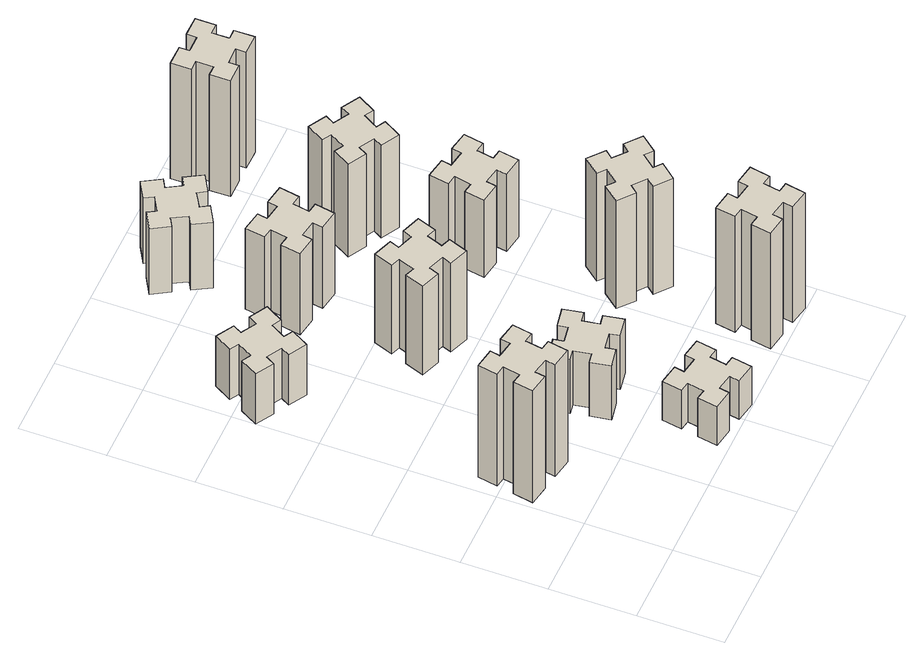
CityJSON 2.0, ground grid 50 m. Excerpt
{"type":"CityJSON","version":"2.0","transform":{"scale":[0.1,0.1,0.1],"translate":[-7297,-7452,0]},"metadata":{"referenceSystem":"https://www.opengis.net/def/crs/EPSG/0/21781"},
"CityObjects":{
"building1":{"type":"Building","attributes":{"class":"1000","function":"1000","usage":"1000","yearOfConstruction":2016,"roofType":"1000","measuredHeight":87,"storeysAboveGround":30,"storeysBelowGround":0},"geometry":[{"type":"Solid","lod":"1","boundaries":[[[[0,1,2,3,4,5,6,7,8,9,10,11,12,13,14,15,16,17,18,19]],[[17,16,20,21]],[[16,15,22,20]],[[15,14,23,22]],[[14,13,24,23]],[[13,12,25,24]],[[12,11,26,25]],[[11,10,27,26]],[[10,9,28,27]],[[9,8,29,28]],[[8,7,30,29]],[[7,6,31,30]],[[6,5,32,31]],[[5,4,33,32]],[[4,3,34,33]],[[3,2,35,34]],[[2,1,36,35]],[[1,0,37,36]],[[0,19,38,37]],[[19,18,39,38]],[[18,17,21,39]],[[24,25,26,27,28,29,30,31,32,33,34,35,36,37,38,39,21,20,22,23]]]]}]},
"building2":{"type":"Building","attributes":{"class":"1000","function":"1000","usage":"1000","yearOfConstruction":2016,"roofType":"1000","measuredHeight":39,"storeysAboveGround":30,"storeysBelowGround":0},"geometry":[{"type":"Solid","lod":"1","boundaries":[[[[40,41,42,43,44,45,46,47,48,49,50,51,52,53,54,55,56,57,58,59]],[[57,56,60,61]],[[56,55,62,60]],[[55,54,63,62]],[[54,53,64,63]],[[53,52,65,64]],[[52,51,66,65]],[[51,50,67,66]],[[50,49,68,67]],[[49,48,69,68]],[[48,47,70,69]],[[47,46,71,70]],[[46,45,72,71]],[[45,44,73,72]],[[44,43,74,73]],[[43,42,75,74]],[[42,41,76,75]],[[41,40,77,76]],[[40,59,78,77]],[[59,58,79,78]],[[58,57,61,79]],[[64,65,66,67,68,69,70,71,72,73,74,75,76,77,78,79,61,60,62,63]]]]}]},
"building3":{"type":"Building","attributes":{"class":"1000","function":"1000","usage":"1000","yearOfConstruction":2016,"roofType":"1000","measuredHeight":30,"storeysAboveGround":30,"storeysBelowGround":0},"geometry":[{"type":"Solid","lod":"1","boundaries":[[[[80,81,82,83,84,85,86,87,88,89,90,91,92,93,94,95,96,97,98,99]],[[97,96,100,101]],[[96,95,102,100]],[[95,94,103,102]],[[94,93,104,103]],[[93,92,105,104]],[[92,91,106,105]],[[91,90,107,106]],[[90,89,108,107]],[[89,88,109,108]],[[88,87,110,109]],[[87,86,111,110]],[[86,85,112,111]],[[85,84,113,112]],[[84,83,114,113]],[[83,82,115,114]],[[82,81,116,115]],[[81,80,117,116]],[[80,99,118,117]],[[99,98,119,118]],[[98,97,101,119]],[[104,105,106,107,108,109,110,111,112,113,114,115,116,117,118,119,101,100,102,103]]]]}]},
"building4":{"type":"Building","attributes":{"class":"1000","function":"1000","usage":"1000","yearOfConstruction":2016,"roofType":"1000","measuredHeight":42,"storeysAboveGround":30,"storeysBelowGround":0},"geometry":[{"type":"Solid","lod":"1","boundaries":[[[[120,121,122,123,124,125,126,127,128,129,130,131,132,133,134,135,136,137,138,139]],[[137,136,140,141]],[[136,135,142,140]],[[135,134,143,142]],[[134,133,144,143]],[[133,132,145,144]],[[132,131,146,145]],[[131,130,147,146]],[[130,129,148,147]],[[129,128,149,148]],[[128,127,150,149]],[[127,126,151,150]],[[126,125,152,151]],[[125,124,153,152]],[[124,123,154,153]],[[123,122,155,154]],[[122,121,156,155]],[[121,120,157,156]],[[120,139,158,157]],[[139,138,159,158]],[[138,137,141,159]],[[144,145,146,147,148,149,150,151,152,153,154,155,156,157,158,159,141,140,142,143]]]]}]},
"building5":{"type":"Building","attributes":{"class":"1000","function":"1000","usage":"1000","yearOfConstruction":2016,"roofType":"1000","measuredHeight":69,"storeysAboveGround":30,"storeysBelowGround":0},"geometry":[{"type":"Solid","lod":"1","boundaries":[[[[160,161,162,163,164,165,166,167,168,169,170,171,172,173,174,175,176,177,178,179]],[[177,176,180,181]],[[176,175,182,180]],[[175,174,183,182]],[[174,173,184,183]],[[173,172,185,184]],[[172,171,186,185]],[[171,170,187,186]],[[170,169,188,187]],[[169,168,189,188]],[[168,167,190,189]],[[167,166,191,190]],[[166,165,192,191]],[[165,164,193,192]],[[164,163,194,193]],[[163,162,195,194]],[[162,161,196,195]],[[161,160,197,196]],[[160,179,198,197]],[[179,178,199,198]],[[178,177,181,199]],[[184,185,186,187,188,189,190,191,192,193,194,195,196,197,198,199,181,180,182,183]]]]}]},
"building6":{"type":"Building","attributes":{"class":"1000","function":"1000","usage":"1000","yearOfConstruction":2016,"roofType":"1000","measuredHeight":63,"storeysAboveGround":30,"storeysBelowGround":0},"geometry":[{"type":"Solid","lod":"1","boundaries":[[[[200,201,202,203,204,205,206,207,208,209,210,211,212,213,214,215,216,217,218,219]],[[217,216,220,221]],[[216,215,222,220]],[[215,214,223,222]],[[214,213,224,223]],[[213,212,225,224]],[[212,211,226,225]],[[211,210,227,226]],[[210,209,228,227]],[[209,208,229,228]],[[208,207,230,229]],[[207,206,231,230]],[[206,205,232,231]],[[205,204,233,232]],[[204,203,234,233]],[[203,202,235,234]],[[202,201,236,235]],[[201,200,237,236]],[[200,219,238,237]],[[219,218,239,238]],[[218,217,221,239]],[[224,225,226,227,228,229,230,231,232,233,234,235,236,237,238,239,221,220,222,223]]]]}]},
"building7":{"type":"Building","attributes":{"class":"1000","function":"1000","usage":"1000","yearOfConstruction":2016,"roofType":"1000","measuredHeight":90,"storeysAboveGround":30,"storeysBelowGround":0},"geometry":[{"type":"Solid","lod":"1","boundaries":[[[[240,241,242,243,244,245,246,247,248,249,250,251,252,253,254,255,256,257,258,259]],[[257,256,260,261]],[[256,255,262,260]],[[255,254,263,262]],[[254,253,264,263]],[[253,252,265,264]],[[252,251,266,265]],[[251,250,267,266]],[[250,249,268,267]],[[249,248,269,268]],[[248,247,270,269]],[[247,246,271,270]],[[246,245,272,271]],[[245,244,273,272]],[[244,243,274,273]],[[243,242,275,274]],[[242,241,276,275]],[[241,240,277,276]],[[240,259,278,277]],[[259,258,279,278]],[[258,257,261,279]],[[264,265,266,267,268,269,270,271,272,273,274,275,276,277,278,279,261,260,262,263]]]]}]},
"building8":{"type":"Building","attributes":{"class":"1000","function":"1000","usage":"1000","yearOfConstruction":2016,"roofType":"1000","measuredHeight":51,"storeysAboveGround":30,"storeysBelowGround":0},"geometry":[{"type":"Solid","lod":"1","boundaries":[[[[280,281,282,283,284,285,286,287,288,289,290,291,292,293,294,295,296,297,298,299]],[[297,296,300,301]],[[296,295,302,300]],[[295,294,303,302]],[[294,293,304,303]],[[293,292,305,304]],[[292,291,306,305]],[[291,290,307,306]],[[290,289,308,307]],[[289,288,309,308]],[[288,287,310,309]],[[287,286,311,310]],[[286,285,312,311]],[[285,284,313,312]],[[284,283,314,313]],[[283,282,315,314]],[[282,281,316,315]],[[281,280,317,316]],[[280,299,318,317]],[[299,298,319,318]],[[298,297,301,319]],[[304,305,306,307,308,309,310,311,312,313,314,315,316,317,318,319,301,300,302,303]]]]}]},
"building9":{"type":"Building","attributes":{"class":"1000","function":"1000","usage":"1000","yearOfConstruction":2016,"roofType":"1000","measuredHeight":84,"storeysAboveGround":30,"storeysBelowGround":0},"geometry":[{"type":"Solid","lod":"1","boundaries":[[[[320,321,322,323,324,325,326,327,328,329,330,331,332,333,334,335,336,337,338,339]],[[337,336,340,341]],[[336,335,342,340]],[[335,334,343,342]],[[334,333,344,343]],[[333,332,345,344]],[[332,331,346,345]],[[331,330,347,346]],[[330,329,348,347]],[[329,328,349,348]],[[328,327,350,349]],[[327,326,351,350]],[[326,325,352,351]],[[325,324,353,352]],[[324,323,354,353]],[[323,322,355,354]],[[322,321,356,355]],[[321,320,357,356]],[[320,339,358,357]],[[339,338,359,358]],[[338,337,341,359]],[[344,345,346,347,348,349,350,351,352,353,354,355,356,357,358,359,341,340,342,343]]]]}]},
"building10":{"type":"Building","attributes":{"class":"1000","function":"1000","usage":"1000","yearOfConstruction":2016,"roofType":"1000","measuredHeight":60,"storeysAboveGround":30,"storeysBelowGround":0},"geometry":[{"type":"Solid","lod":"1","boundaries":[[[[360,361,362,363,364,365,366,367,368,369,370,371,372,373,374,375,376,377,378,379]],[[377,376,380,381]],[[376,375,382,380]],[[375,374,383,382]],[[374,373,384,383]],[[373,372,385,384]],[[372,371,386,385]],[[371,370,387,386]],[[370,369,388,387]],[[369,368,389,388]],[[368,367,390,389]],[[367,366,391,390]],[[366,365,392,391]],[[365,364,393,392]],[[364,363,394,393]],[[363,362,395,394]],[[362,361,396,395]],[[361,360,397,396]],[[360,379,398,397]],[[379,378,399,398]],[[378,377,381,399]],[[384,385,386,387,388,389,390,391,392,393,394,395,396,397,398,399,381,380,382,383]]]]}]},
"building11":{"type":"Building","attributes":{"class":"1000","function":"1000","usage":"1000","yearOfConstruction":2016,"roofType":"1000","measuredHeight":72,"storeysAboveGround":30,"storeysBelowGround":0},"geometry":[{"type":"Solid","lod":"1","boundaries":[[[[400,401,402,403,404,405,406,407,408,409,410,411,412,413,414,415,416,417,418,419]],[[417,416,420,421]],[[416,415,422,420]],[[415,414,423,422]],[[414,413,424,423]],[[413,412,425,424]],[[412,411,426,425]],[[411,410,427,426]],[[410,409,428,427]],[[409,408,429,428]],[[408,407,430,429]],[[407,406,431,430]],[[406,405,432,431]],[[405,404,433,432]],[[404,403,434,433]],[[403,402,435,434]],[[402,401,436,435]],[[401,400,437,436]],[[400,419,438,437]],[[419,418,439,438]],[[418,417,421,439]],[[424,425,426,427,428,429,430,431,432,433,434,435,436,437,438,439,421,420,422,423]]]]}]},
"building12":{"type":"Building","attributes":{"class":"1000","function":"1000","usage":"1000","yearOfConstruction":2016,"roofType":"1000","measuredHeight":90,"storeysAboveGround":30,"storeysBelowGround":0},"geometry":[{"type":"Solid","lod":"1","boundaries":[[[[440,441,442,443,444,445,446,447,448,449,450,451,452,453,454,455,456,457,458,459]],[[457,456,460,461]],[[456,455,462,460]],[[455,454,463,462]],[[454,453,464,463]],[[453,452,465,464]],[[452,451,466,465]],[[451,450,467,466]],[[450,449,468,467]],[[449,448,469,468]],[[448,447,470,469]],[[447,446,471,470]],[[446,445,472,471]],[[445,444,473,472]],[[444,443,474,473]],[[443,442,475,474]],[[442,441,476,475]],[[441,440,477,476]],[[440,459,478,477]],[[459,458,479,478]],[[458,457,461,479]],[[464,465,466,467,468,469,470,471,472,473,474,475,476,477,478,479,461,460,462,463]]]]}]}
},
"vertices":[
[335,877,0],[352,975,0],[411,965,0],[432,1083,0],[314,1104,0],[304,1045,0],[205,1062,0],[216,1121,0],[97,1142,0],[77,1024,0],[136,1014,0],[118,915,0],[59,926,0],[38,807,0],[157,787,0],[167,846,0],[265,828,0],[255,769,0],[373,748,0],[394,867,0],[265,828,870],[255,769,870],[167,846,870],[157,787,870],[38,807,870],[59,926,870],[118,915,870],[136,1014,870],[77,1024,870],[97,1142,870],[216,1121,870],[205,1062,870],[304,1045,870],[314,1104,870],[432,1083,870],[411,965,870],[352,975,870],[335,877,870],[394,867,870],[373,748,870],
[306,2327,0],[356,2414,0],[408,2384,0],[468,2488,0],[364,2548,0],[334,2496,0],[247,2546,0],[277,2598,0],[173,2658,0],[113,2554,0],[165,2524,0],[115,2437,0],[63,2467,0],[3,2363,0],[107,2303,0],[137,2355,0],[224,2305,0],[194,2253,0],[298,2193,0],[358,2297,0],[224,2305,390],[194,2253,390],[137,2355,390],[107,2303,390],[3,2363,390],[63,2467,390],[115,2437,390],[165,2524,390],[113,2554,390],[173,2658,390],[277,2598,390],[247,2546,390],[334,2496,390],[364,2548,390],[468,2488,390],[408,2384,390],[356,2414,390],[306,2327,390],[358,2297,390],[298,2193,390],
[876,274,0],[858,175,0],[799,186,0],[778,67,0],[897,47,0],[907,106,0],[1005,88,0],[995,29,0],[1113,8,0],[1134,127,0],[1075,137,0],[1092,235,0],[1151,225,0],[1172,343,0],[1054,364,0],[1044,305,0],[945,322,0],[956,381,0],[837,402,0],[817,284,0],[945,322,300],[956,381,300],[1044,305,300],[1054,364,300],[1172,343,300],[1151,225,300],[1092,235,300],[1075,137,300],[1134,127,300],[1113,8,300],[995,29,300],[1005,88,300],[907,106,300],[897,47,300],[778,67,300],[799,186,300],[858,175,300],[876,274,300],[817,284,300],[837,402,300],
[905,962,0],[807,945,0],[797,1004,0],[678,983,0],[699,865,0],[758,875,0],[776,777,0],[717,767,0],[737,648,0],[856,669,0],[845,728,0],[944,746,0],[954,687,0],[1072,707,0],[1051,826,0],[992,815,0],[975,914,0],[1034,924,0],[1013,1042,0],[895,1021,0],[975,914,420],[1034,924,420],[992,815,420],[1051,826,420],[1072,707,420],[954,687,420],[944,746,420],[845,728,420],[856,669,420],[737,648,420],[717,767,420],[776,777,420],[758,875,420],[699,865,420],[678,983,420],[797,1004,420],[807,945,420],[905,962,420],[895,1021,420],[1013,1042,420],
[962,1701,0],[996,1795,0],[1052,1774,0],[1093,1887,0],[980,1928,0],[960,1872,0],[866,1906,0],[887,1962,0],[774,2003,0],[733,1890,0],[789,1870,0],[755,1776,0],[699,1797,0],[657,1684,0],[770,1643,0],[791,1699,0],[885,1665,0],[864,1609,0],[977,1567,0],[1018,1680,0],[885,1665,690],[864,1609,690],[791,1699,690],[770,1643,690],[657,1684,690],[699,1797,690],[755,1776,690],[789,1870,690],[733,1890,690],[774,2003,690],[887,1962,690],[866,1906,690],[960,1872,690],[980,1928,690],[1093,1887,690],[1052,1774,690],[996,1795,690],[962,1701,690],[1018,1680,690],[977,1567,690],
[944,2625,0],[845,2642,0],[856,2701,0],[737,2722,0],[717,2604,0],[776,2594,0],[758,2495,0],[699,2506,0],[678,2387,0],[797,2367,0],[807,2426,0],[905,2408,0],[895,2349,0],[1013,2328,0],[1034,2447,0],[975,2457,0],[992,2555,0],[1051,2545,0],[1072,2663,0],[954,2684,0],[992,2555,630],[1051,2545,630],[975,2457,630],[1034,2447,630],[1013,2328,630],[895,2349,630],[905,2408,630],[807,2426,630],[797,2367,630],[678,2387,630],[699,2506,630],[758,2495,630],[776,2594,630],[717,2604,630],[737,2722,630],[856,2701,630],[845,2642,630],[944,2625,630],[954,2684,630],[1072,2663,630],
[1784,305,0],[1685,322,0],[1696,381,0],[1577,402,0],[1557,284,0],[1616,274,0],[1598,175,0],[1539,186,0],[1518,67,0],[1637,47,0],[1647,106,0],[1745,88,0],[1735,29,0],[1853,8,0],[1874,127,0],[1815,137,0],[1832,235,0],[1891,225,0],[1912,343,0],[1794,364,0],[1832,235,900],[1891,225,900],[1815,137,900],[1874,127,900],[1853,8,900],[1735,29,900],[1745,88,900],[1647,106,900],[1637,47,900],[1518,67,900],[1539,186,900],[1598,175,900],[1616,274,900],[1557,284,900],[1577,402,900],[1696,381,900],[1685,322,900],[1784,305,900],[1794,364,900],[1912,343,900],
[996,3177,0],[946,3264,0],[998,3294,0],[938,3398,0],[834,3338,0],[864,3286,0],[777,3236,0],[747,3288,0],[643,3228,0],[703,3124,0],[755,3154,0],[805,3067,0],[753,3037,0],[813,2933,0],[917,2993,0],[887,3045,0],[974,3095,0],[1004,3043,0],[1108,3103,0],[1048,3207,0],[974,3095,510],[1004,3043,510],[887,3045,510],[917,2993,510],[813,2933,510],[753,3037,510],[805,3067,510],[755,3154,510],[703,3124,510],[643,3228,510],[747,3288,510],[777,3236,510],[864,3286,510],[834,3338,510],[938,3398,510],[998,3294,510],[946,3264,510],[996,3177,510],[1048,3207,510],[1108,3103,510],
[1767,836,0],[1832,913,0],[1878,874,0],[1955,966,0],[1863,1043,0],[1824,997,0],[1748,1062,0],[1786,1108,0],[1694,1185,0],[1617,1093,0],[1663,1054,0],[1599,978,0],[1553,1016,0],[1476,924,0],[1568,847,0],[1606,893,0],[1683,829,0],[1644,783,0],[1736,706,0],[1813,798,0],[1683,829,840],[1644,783,840],[1606,893,840],[1568,847,840],[1476,924,840],[1553,1016,840],[1599,978,840],[1663,1054,840],[1617,1093,840],[1694,1185,840],[1786,1108,840],[1748,1062,840],[1824,997,840],[1863,1043,840],[1955,966,840],[1878,874,840],[1832,913,840],[1767,836,840],[1813,798,840],[1736,706,840],
[1547,1686,0],[1645,1668,0],[1635,1609,0],[1753,1588,0],[1774,1707,0],[1715,1717,0],[1732,1815,0],[1791,1805,0],[1812,1923,0],[1694,1944,0],[1684,1885,0],[1585,1902,0],[1596,1961,0],[1477,1982,0],[1457,1864,0],[1516,1854,0],[1498,1755,0],[1439,1766,0],[1418,1647,0],[1537,1627,0],[1498,1755,600],[1439,1766,600],[1516,1854,600],[1457,1864,600],[1477,1982,600],[1596,1961,600],[1585,1902,600],[1684,1885,600],[1694,1944,600],[1812,1923,600],[1791,1805,600],[1732,1815,600],[1715,1717,600],[1774,1707,600],[1753,1588,600],[1635,1609,600],[1645,1668,600],[1547,1686,600],[1537,1627,600],[1418,1647,600],
[1445,2524,0],[1395,2437,0],[1343,2467,0],[1283,2363,0],[1387,2303,0],[1417,2355,0],[1504,2305,0],[1474,2253,0],[1578,2193,0],[1638,2297,0],[1586,2327,0],[1636,2414,0],[1688,2384,0],[1748,2488,0],[1644,2548,0],[1614,2496,0],[1527,2546,0],[1557,2598,0],[1453,2658,0],[1393,2554,0],[1527,2546,720],[1557,2598,720],[1614,2496,720],[1644,2548,720],[1748,2488,720],[1688,2384,720],[1636,2414,720],[1586,2327,720],[1638,2297,720],[1578,2193,720],[1474,2253,720],[1504,2305,720],[1417,2355,720],[1387,2303,720],[1283,2363,720],[1343,2467,720],[1395,2437,720],[1445,2524,720],[1393,2554,720],[1453,2658,720],
[1565,3155,0],[1665,3155,0],[1665,3095,0],[1785,3095,0],[1785,3215,0],[1725,3215,0],[1725,3315,0],[1785,3315,0],[1785,3435,0],[1665,3435,0],[1665,3375,0],[1565,3375,0],[1565,3435,0],[1445,3435,0],[1445,3315,0],[1505,3315,0],[1505,3215,0],[1445,3215,0],[1445,3095,0],[1565,3095,0],[1505,3215,900],[1445,3215,900],[1505,3315,900],[1445,3315,900],[1445,3435,900],[1565,3435,900],[1565,3375,900],[1665,3375,900],[1665,3435,900],[1785,3435,900],[1785,3315,900],[1725,3315,900],[1725,3215,900],[1785,3215,900],[1785,3095,900],[1665,3095,900],[1665,3155,900],[1565,3155,900],[1565,3095,900],[1445,3095,900]
]}
